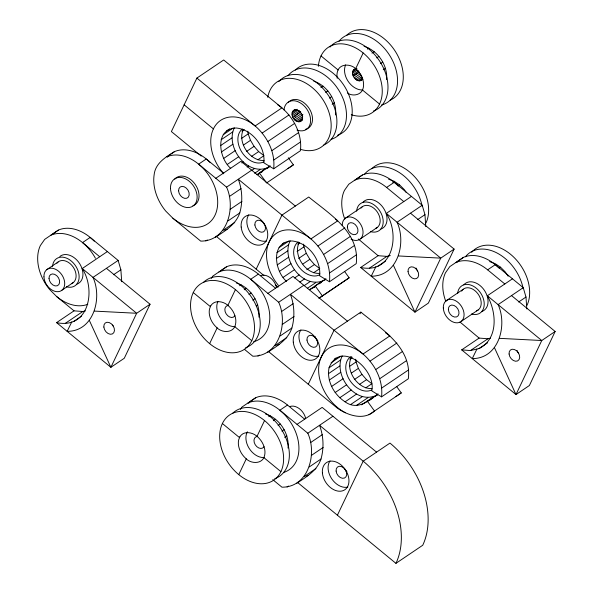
<?xml version="1.0" encoding="UTF-8"?>
<svg xmlns="http://www.w3.org/2000/svg" width="593" height="593" viewBox="0 0 593 593"><rect width="100%" height="100%" fill="white"/><g stroke="black" fill="none" stroke-linecap="round" stroke-linejoin="round"><path stroke-width="0.89" d="M258.904 317.114C260.364 302.445 250.424 287.279 236.31 282.95M230.729 168.368C218.639 158.109 214.399 128.614 236.259 127.992C252.64 129.711 265.368 146.738 263.915 162.83L273.669 168.79C275.486 152.475 267.317 136.457 255.138 125.961L196.898 78.076L171.384 131.564L201.22 156.092M288.035 448.078C289.495 433.416 279.555 418.25 265.442 413.921M196.898 78.076L223.687 59.982L281.927 107.867C294.098 118.363 302.267 134.381 300.451 150.696L273.669 168.79M286.508 281.334C274.418 271.068 270.178 241.581 292.038 240.958C308.419 242.678 321.147 259.704 319.694 275.797L329.449 281.757C331.265 265.442 323.089 249.423 310.917 238.927L238.312 179.227L226.578 187.151C236.066 207.787 227.312 241.321 200.716 241.114L172.845 218.194L165.706 211.041A39.368 27.967 56 0 1 154.121 174.92C155.233 163.283 165.529 157.189 174.475 151.652A39.368 27.967 56 0 1 210.307 162.69M335.579 114.998C337.009 100.632 327.492 85.703 313.779 81.137M256.176 269.148L281.949 215.103L308.731 197.009C329.389 213.977 360.062 232.286 356.23 263.655L329.449 281.757M386.68 79.632C387.815 65.245 377.874 50.568 364.065 46.321M378.052 393.863C368.564 401.261 357.164 410.652 345.082 401.824C334.067 394.664 326.469 381.084 329.041 367.801C340.204 339.07 376.503 369.676 371.796 390.898L381.551 396.858C383.367 380.543 375.199 364.525 363.02 354.028L290.414 294.328L278.688 302.252C288.168 322.896 279.422 356.423 252.818 356.215L244.346 349.247M308.278 384.249L334.052 330.212L360.84 312.118C381.492 329.078 412.165 347.394 408.332 378.764L381.551 396.858M293.35 110.557C299.235 106.896 306.448 118.237 300.162 121.632C294.039 123.166 288.487 112.677 294.817 109.564M362.582 79.165C357.112 85.459 347.832 72.087 355.377 68.647M269.652 166.707C248.497 178.204 224.717 147.509 234.354 127.806M325.431 279.674C304.276 291.17 280.496 260.475 290.133 240.765M375.243 396.332L377.541 394.775C356.378 406.272 332.599 375.577 342.235 355.874M85.37 310.925L82.812 311.518L74.029 310.843L56.58 322.622L67.142 331.346C93.738 331.554 102.493 298.027 93.005 277.383L118.14 260.416L90.173 237.422L82.523 242.596L99.713 256.725M215.437 237.244C225.132 230.936 235.858 224.525 239.772 212.939C242.871 201.857 242.337 190.005 238.312 179.227L251.691 170.169M267.539 352.353C277.235 346.045 287.961 339.626 291.875 328.04C294.973 316.959 294.439 305.106 290.414 294.328L303.794 285.277M272.765 479.633L281.949 487.187C308.545 487.394 317.299 453.86 307.811 433.224L279.852 410.23L287.501 405.056L304.691 419.192M296.67 483.317C306.359 477.009 317.092 470.597 321.006 459.012C324.097 447.93 323.57 436.07 319.545 425.3L332.925 416.242L376.577 452.133M390.298 255.59L386.888 256.376L378.104 255.702L360.655 267.48L371.218 276.205C397.814 276.412 406.568 242.885 397.08 222.242L422.216 205.274L394.249 182.281L386.599 187.455A39.368 27.967 56 0 0 354.807 180.124L348.773 184.23L344.444 190.405A39.368 27.967 56 0 0 344.8 219.121M490.47 338.173L487.913 338.766L479.129 338.084L461.68 349.863L472.25 358.595C498.846 358.802 507.593 325.275 498.113 304.632L487.342 295.774L512.463 278.806M106.414 268.34L150.051 304.224L124.278 358.261L110.891 367.312L67.142 331.346L71.82 321.814M209.64 343.636L217.194 327.81M227.86 305.432L235.414 289.599A39.368 27.967 56 0 0 190.738 309.287A39.368 27.967 56 0 0 241.433 350.967A39.368 27.967 56 0 0 235.414 289.599M355.622 68.803L363.168 52.97M238.771 474.608L246.317 458.774M256.991 436.404L264.545 420.57A39.368 27.967 56 0 0 219.862 440.258A39.368 27.967 56 0 0 270.556 481.939A39.368 27.967 56 0 0 264.545 420.57M360.04 313.786L360.84 312.118M410.482 213.198L454.127 249.082L428.354 303.119L414.959 312.17L371.218 276.205L375.895 266.672M337.402 515.221L363.183 461.176L389.964 443.082A78.736 55.927 56 0 1 422.727 545.256L395.931 563.35L297.345 482.279M511.514 295.588L555.152 331.472L529.386 385.509L515.992 394.56L472.25 358.595L476.92 349.062M167.456 157.175L168.449 155.766L174.475 151.652M211.16 278.51L212.894 276.041L226.585 266.761A39.368 27.967 56 0 1 258.37 274.092L275.56 288.22M240.291 409.474L242.026 407.006L255.709 397.725A39.368 27.967 56 0 1 287.501 405.056M248.689 403.247L249.683 401.839L255.709 397.725M456.588 262.684L457.455 261.454L463.489 257.34A39.368 27.967 56 0 1 498.661 267.717M270.171 165.795L259.452 173.03L258.177 174.468L259.704 173.43M320.983 281.971L309.509 289.725L313.956 287.427L315.231 285.996L325.95 278.754M300.592 111.684L292.801 117.325M94.213 241.129A39.368 27.967 56 0 0 58.388 230.091L44.697 239.372L40.368 245.546A39.368 27.967 56 0 0 49.612 289.48L56.75 296.633L74.029 310.843M52.354 234.205L58.388 230.091M287.879 168.612L293.387 164.854L288.28 157.768M220.552 270.868L226.585 266.761M356.43 179.064L362.456 174.95A39.368 27.967 56 0 1 398.288 185.987M318.938 298.257L349.166 277.813L344.57 271.438M349.166 277.813L319.167 298.116M463.489 257.34L449.805 266.62L445.469 272.795A39.368 27.967 56 0 0 445.832 301.511M268.214 351.308L337.247 408.066C347.817 415.448 363.679 420.874 374.487 411.016L367.334 401.098M395.761 396.68L401.268 392.922L396.673 386.547M353.398 76.393L359.373 72.353M229.328 196.528L241.047 188.596M230.203 209.314L241.929 201.383M228.053 220.863L239.772 212.939M205.83 240.966L207.298 239.972M223.012 230.388L234.732 222.464M281.43 311.629L293.15 303.705M282.305 324.415L294.032 316.492M280.155 335.972L291.875 328.04M257.933 356.067L259.4 355.074M275.115 345.497L286.842 337.573M310.554 442.6L322.281 434.669M311.436 455.387L323.155 447.456M309.279 466.936L321.006 459.012M287.064 487.038L288.532 486.045M304.246 476.461L315.965 468.537M226.593 130.949L229.654 128.881M223.22 134.73L233.168 128.006M221.159 139.733L232.634 131.98M220.537 145.626L232.019 137.865M241.966 131.142L244.264 129.593M367.363 49.093L368.839 48.1M46.654 269.741L58.047 262.039M221.404 151.993L232.886 144.24M241.307 138.554L248.193 133.899L247.822 131.164M320.895 87.645L323.096 86.148M371.974 53.125L374.183 51.635M292.557 111.506L295.492 109.527M353.117 70.589L356.045 68.61M223.709 158.413L235.184 150.659M243.604 144.974L250.491 140.319L248.193 133.899M262.202 133.04L288.991 114.946M292.082 112.752L297.212 109.282M352.642 71.835L357.038 68.862M291.964 114.204L297.827 110.239M352.524 73.287L356.919 70.315M325.646 92.412L327.855 90.914M376.733 57.892L378.934 56.402M292.238 115.768L299.569 110.817M352.798 74.851L358.661 70.886M300.725 111.973L294.714 116.035L295.611 117.488M293.698 118.785L301.6 113.441M354.251 77.868L360.248 73.821M227.282 164.446L238.757 156.693M246.414 151.519L254.063 146.352L258.667 151.578L263.981 155.655L257.859 159.791M294.84 120.038L302.897 114.59M355.392 79.121L361.263 75.155M329.493 98.075L331.702 96.585M380.58 63.562L382.781 62.072M296.144 121.002L302.741 116.547M356.704 80.085L361.834 76.616M267.917 141.46L294.699 123.359M297.53 121.617L302.66 118.148M358.09 80.7L362.486 77.727M298.902 121.824L302.563 119.349M359.462 80.907L362.39 78.928M56.58 322.622C89.061 329.471 96.162 290.081 82.242 268.533L107.363 251.558M215.808 178.285L240.928 161.311L295.344 206.06M300.162 121.632L302.363 120.142M360.722 80.715L362.916 79.225M241.833 162.956L243.36 161.926M251.78 156.233L258.667 151.578M332.169 104.264L334.378 102.774M383.256 69.752L385.457 68.254M62.006 290.17L73.399 282.476M247.148 167.033L248.682 165.996M271.89 150.637L298.672 132.543M251.291 170.71L254.353 168.642M273.847 159.962L300.636 141.868M254.634 173.282L259.986 169.665M256.791 174.698L265.204 169.005M261.239 172.4L262.766 171.362M266.598 168.775L268.888 167.226M113.552 274.744L120.883 269.793L118.14 260.416M293.387 164.854L266.605 182.948L259.452 173.03M65.334 323.318L82.812 311.518M73.858 321.347L81.456 316.217M150.051 304.224L136.657 313.274L110.891 367.312L89.439 320.628M354.807 180.124L362.456 174.95M282.372 243.908L283.899 242.878M278.999 247.689L288.947 240.966M276.931 252.692L288.413 244.939M276.316 258.585L287.798 250.832M297.745 244.108L299.272 243.071M239.609 285.722L241.084 284.729M392.707 182.281L394.175 181.288L399.519 184.823L404.278 189.59L406.198 192.429M258.37 274.092L250.72 279.259L278.688 302.252M344.985 218.476L362.115 206.898M277.183 264.96L288.665 257.199M297.086 251.514L303.972 246.858L303.594 244.131M244.22 289.755L246.421 288.265M398.051 185.817L399.519 184.823M279.488 271.379L290.963 263.618M298.62 258.452L306.27 253.278L303.972 246.858M317.981 245.999L344.763 227.905M248.971 294.521L251.18 293.031M283.061 277.413L294.536 269.652M302.956 263.967L309.842 259.311L314.446 264.545L319.76 268.622L313.638 272.758M252.818 300.191L255.027 298.702M323.696 254.419L350.478 236.318M267.91 293.394L293.031 276.42L347.446 321.161M360.655 267.48C393.129 274.329 400.238 234.939 386.317 213.391L411.438 196.416M294.551 277.991L299.139 274.885M306.789 269.711L314.446 264.545M256.235 305.884L257.703 304.884M360.344 238.905L377.467 227.334M299.865 282.06L304.454 278.962M327.67 263.603L354.451 245.502M304.009 285.737L310.132 281.601M329.626 272.928L356.415 254.827M307.344 288.317L315.765 282.624M313.956 287.427L315.483 286.397M319.308 283.81L321.606 282.261M417.628 219.603L424.959 214.651L422.216 205.274M369.409 268.177L386.888 256.376M377.934 266.205L385.532 261.076M454.127 249.082L440.732 258.133L414.959 312.17L393.515 265.486M334.474 359.017L336.001 357.979M331.102 362.797L341.049 356.074M329.041 367.801L340.515 360.047M328.418 373.686L339.9 365.933M349.848 359.21L352.146 357.661M268.74 416.686L270.208 415.693M455.839 262.506A39.368 27.967 56 0 1 487.624 269.837L495.281 264.671L523.241 287.664L525.991 297.041L526.806 308.953M446.018 300.866L463.148 289.288M329.285 380.061L340.767 372.308M349.952 366.103L356.074 361.967L355.704 359.232M273.343 420.726L275.552 419.236M499.076 268.206L500.551 267.213L505.303 271.979L508.194 276.234M331.591 386.48L343.065 378.727M351.486 373.041L358.372 368.386L356.074 361.967M370.084 361.107L396.873 343.013M278.102 425.492L280.311 424.002M335.164 392.514L346.638 384.761M354.295 379.587L361.945 374.42L366.548 379.646L371.863 383.723L365.74 387.859M281.949 431.163L284.158 429.666M375.799 369.521L402.58 351.427M297.034 424.358L322.155 407.384L332.925 416.242M339.767 397.747L351.241 389.986M359.662 384.301L366.548 379.646M284.625 437.345L286.834 435.855M461.369 321.295L478.499 309.724M345.082 401.824L356.563 394.063M379.772 378.705L406.553 360.611M307.811 433.224L319.545 425.3L363.183 461.176A78.743 55.942 56 0 1 395.939 563.357M523.241 287.664L498.113 304.632L541.765 340.523L555.152 331.472M350.752 404.463L362.234 396.702M381.729 388.03L408.518 369.936M356.393 405.486L367.868 397.733M361.611 404.834L373.093 397.073M369.884 399.949L372.945 397.881M518.653 301.993L525.991 297.041M368.979 414.774L401.268 392.922M461.68 349.863L470.434 350.567L487.913 338.766M470.434 350.567L478.959 348.588L487.528 342.865M478.959 348.588C498.594 338.907 496.623 312.192 487.342 295.774M353.102 75.741L359.21 71.99M353.91 69.64L356.237 68.847M224.754 230.247L227.156 229.321M276.857 345.356L279.259 344.422M305.988 476.32L308.39 475.393M362.642 89.84L361.878 89.958A16.404 11.652 56 0 1 347.943 81.026A16.404 11.652 56 0 1 345.645 64.874M234.887 326.469L234.124 326.587A16.404 11.652 56 0 1 220.188 317.655A16.404 11.652 56 0 1 217.883 301.503M264.018 457.433L263.248 457.551A16.404 11.652 56 0 1 249.03 448.167A16.404 11.652 56 0 1 247.392 431.756M398.548 255.961L440.732 258.133L386.317 213.391M94.48 311.103L136.657 313.274L82.242 268.533M499.58 338.344L541.765 340.523L515.992 394.56L494.547 347.876M388.615 179.219L394.175 181.288M489.64 261.602L495.207 263.677L500.551 267.213M347.424 93.005C352.976 96.926 362.078 94.939 363.294 87.601A16.404 11.652 56 0 0 356.415 69.388C351.13 63.399 338.974 63.103 337.269 72.383A16.404 11.652 56 0 0 337.232 78.335M479.129 338.084L459.968 322.006M378.104 255.702L358.305 239.001M321.013 55.927L338.166 70.026M362.405 89.958L379.55 104.057M487.624 269.837L504.813 283.973M386.599 187.455L403.789 201.583M184.141 104.82L213.413 128.889M223.457 173.119L206.268 158.983L198.618 164.157L226.578 187.151M216.111 236.207L263.944 275.537M275.248 284.833L278.08 287.153M193.259 292.557L210.411 306.655M234.643 326.587L251.795 340.686M222.39 423.521L239.535 437.627M263.774 457.551L280.926 471.65M315.231 285.996L322.384 295.914M250.491 140.319L254.063 146.352M306.27 253.278L309.842 259.311M358.372 368.386L361.945 374.42M424.959 214.651L425.774 226.57M120.883 269.793L121.706 281.712M290.059 406.479A12.794 9.088 56 0 1 305.565 417.924M232.463 413.469A39.368 27.967 56 0 1 281.134 428.909A39.368 27.967 56 0 1 274.774 478.662M264.018 446.722A6.56 4.662 56 0 1 255.212 444.706A6.56 4.662 56 0 1 257.673 436.404M248.059 402.899A39.368 27.967 56 0 1 293.557 427.383A39.368 27.967 56 0 1 283.55 472.458M346.905 471.62A6.56 4.662 56 0 1 344.755 469.011M347.802 487.098A16.404 11.652 56 0 1 331.769 478.855A16.404 11.652 56 0 1 330.012 460.88M278.347 285.337A38.968 27.678 56 0 1 271.105 238.564A38.968 27.678 56 0 1 310.917 238.927L337.706 220.826A38.968 27.678 56 0 0 335.608 219.202M319.797 273.336A19.68 13.98 56 0 1 301.741 262.944A19.68 13.98 56 0 1 299.309 242.404M319.553 274.87A19.68 13.98 56 0 1 297.768 265.308A19.68 13.98 56 0 1 298.175 241.922M174.802 179.16A16.404 11.652 56 0 1 195.334 184.579A16.404 11.652 56 0 1 192.91 205.756M166.826 156.826A39.368 27.967 56 0 1 217.52 198.507A39.368 27.967 56 0 1 172.845 218.194M266.576 241.025A16.404 11.652 56 0 1 250.535 232.782A16.404 11.652 56 0 1 248.778 214.807M264.485 224.362A6.56 4.662 56 0 1 263.522 222.938M345.445 412.772A38.968 27.678 56 0 1 319.879 360.648A38.968 27.678 56 0 1 363.02 354.028L389.809 335.934A38.968 27.678 56 0 0 385.554 332.814M371.9 388.445A19.68 13.98 56 0 1 353.561 377.615A19.68 13.98 56 0 1 351.819 356.86M371.655 389.979A19.68 13.98 56 0 1 349.529 379.868A19.68 13.98 56 0 1 351.034 356.504M260.927 275.515A12.794 9.088 56 0 1 276.434 286.953M203.332 282.505A39.368 27.967 56 0 1 252.003 297.938A39.368 27.967 56 0 1 245.643 347.691M234.887 315.75A6.56 4.662 56 0 1 226.081 313.741A6.56 4.662 56 0 1 228.55 305.432M218.928 271.928A39.368 27.967 56 0 1 264.678 296.93A39.368 27.967 56 0 1 253.619 341.716M317.774 340.656A6.56 4.662 56 0 1 314.957 336.498M318.678 356.134A16.404 11.652 56 0 1 302.645 347.883A16.404 11.652 56 0 1 300.881 329.908M288.265 102.5A16.404 11.652 56 0 1 309.101 108.349A16.404 11.652 56 0 1 305.64 129.304M284.01 109.957A16.404 11.652 56 0 1 298.123 101.774A16.404 11.652 56 0 1 310.599 121.024A16.404 11.652 56 0 1 297.026 130.045M287.924 75.771A39.368 27.967 56 0 1 337.617 88.409A39.368 27.967 56 0 1 331.094 139.37M295.314 70.048A39.368 27.967 56 0 1 343.984 85.481A39.368 27.967 56 0 1 337.625 135.234M267.747 97.326A39.368 27.967 56 0 1 302.749 81.523A39.368 27.967 56 0 1 331.153 127.021A39.368 27.967 56 0 1 300.177 149.251M278.888 81.589A39.368 27.967 56 0 1 327.395 93.939A39.368 27.967 56 0 1 323.845 144.974M329.975 47.077A39.368 27.967 56 0 1 379.127 60.36A39.368 27.967 56 0 1 373.405 111.061M318.397 66.32A39.368 27.967 56 0 1 351.553 46.032A39.368 27.967 56 0 1 382.263 91.285A39.368 27.967 56 0 1 351.256 114.738M346.394 35.536A39.368 27.967 56 0 1 394.434 50.02A39.368 27.967 56 0 1 390.231 100.121M339.011 41.251A39.368 27.967 56 0 1 389.015 54.378A39.368 27.967 56 0 1 381.373 105.087M56.943 263.21A12.794 9.088 56 0 1 73.058 266.887A12.794 9.088 56 0 1 71.323 283.632M59.797 256.517A16.404 11.652 56 0 1 79.825 263.922A16.404 11.652 56 0 1 76.816 284.195M52.532 266.353A16.404 11.652 56 0 1 66.364 258.059A16.404 11.652 56 0 1 79.136 276.812A16.404 11.652 56 0 1 66.416 286.738M87.786 304.276A39.368 27.967 56 0 1 56.75 296.633M50.731 235.265A39.368 27.967 56 0 1 95.429 258.244M113.456 326.402A6.56 4.662 56 0 1 112.492 324.986M518.69 353.369A6.56 4.662 56 0 1 517.059 350.411M457.633 293.602A16.404 11.652 56 0 1 471.465 285.307A16.404 11.652 56 0 1 484.236 304.061A16.404 11.652 56 0 1 471.517 313.986M463.808 284.848A16.404 11.652 56 0 1 484.348 290.266A16.404 11.652 56 0 1 481.916 311.444M471.643 252.307A39.368 27.967 56 0 1 513.494 256.917A39.368 27.967 56 0 1 526.962 305.41M461.599 291.141A12.794 9.088 56 0 1 477.832 293.683A12.794 9.088 56 0 1 476.424 310.88M465.379 256.828A39.368 27.967 56 0 1 497.712 253.367A39.368 27.967 56 0 1 523.108 288.302M417.657 270.986A6.56 4.662 56 0 1 416.027 268.021M356.608 211.212A16.404 11.652 56 0 1 370.44 202.917A16.404 11.652 56 0 1 383.211 221.671A16.404 11.652 56 0 1 370.492 231.596M362.783 202.458A16.404 11.652 56 0 1 383.315 207.876A16.404 11.652 56 0 1 380.891 229.054M371.729 168.723A39.368 27.967 56 0 1 413.262 175.313A39.368 27.967 56 0 1 425.937 223.027M342.28 225.585A12.794 9.088 56 0 1 352.872 217.579A12.794 9.088 56 0 1 363.02 233.257A12.794 9.088 56 0 1 351.1 239.209M361.018 208.069A12.794 9.088 56 0 1 377.126 211.745A12.794 9.088 56 0 1 375.399 228.49M364.347 174.438A39.368 27.967 56 0 1 396.68 170.977A39.368 27.967 56 0 1 422.083 205.912M277.672 104.746A38.968 27.678 56 0 1 281.927 107.867L255.138 125.961A38.968 27.678 56 0 0 214.948 126.161A38.968 27.678 56 0 0 223.754 173.764M264.018 160.377A19.68 13.98 56 0 1 245.962 149.977A19.68 13.98 56 0 1 243.53 129.437M263.774 161.911A19.68 13.98 56 0 1 241.988 152.349A19.68 13.98 56 0 1 242.396 128.963M210.693 305.899L209.514 309.012A16.404 11.652 56 0 0 216.393 327.225C221.678 333.214 233.835 333.511 235.54 324.23A16.404 11.652 56 0 0 228.653 306.018C223.991 301.326 214.644 299.272 210.693 305.899M239.824 436.871L238.638 439.976A16.404 11.652 56 0 0 245.524 458.189C250.802 464.178 262.966 464.482 264.671 455.194A16.404 11.652 56 0 0 257.785 436.989C253.115 432.29 243.775 430.236 239.824 436.871M336.098 471.064A6.56 4.662 56 0 0 344.548 478.017A6.56 4.662 56 0 0 343.547 467.788A6.56 4.662 56 0 0 336.098 471.064M322.414 473.11A16.404 11.652 56 0 0 343.532 490.478A16.404 11.652 56 0 0 341.027 464.912A16.404 11.652 56 0 0 322.414 473.11M170.502 188.485A16.404 11.652 56 0 0 190.998 207.053A16.404 11.652 56 0 0 189.945 181.866A16.404 11.652 56 0 0 170.502 188.485M178.582 190.813A6.56 4.662 56 0 0 186.78 198.24A6.56 4.662 56 0 0 186.358 188.166A6.56 4.662 56 0 0 178.582 190.813M254.871 224.992A6.56 4.662 56 0 0 263.314 231.945A6.56 4.662 56 0 0 262.314 221.715A6.56 4.662 56 0 0 254.871 224.992M241.181 227.037A16.404 11.652 56 0 0 262.306 244.405A16.404 11.652 56 0 0 259.801 218.839A16.404 11.652 56 0 0 241.181 227.037M306.974 340.1A6.56 4.662 56 0 0 315.424 347.046A6.56 4.662 56 0 0 314.416 336.817A6.56 4.662 56 0 0 306.974 340.1M293.283 342.146A16.404 11.652 56 0 0 314.409 359.514A16.404 11.652 56 0 0 311.903 333.941A16.404 11.652 56 0 0 293.283 342.146M43.949 276.849A12.794 9.088 56 0 0 59.93 291.326A12.794 9.088 56 0 0 59.115 271.683A12.794 9.088 56 0 0 43.949 276.849M49.004 278.362A6.56 4.662 56 0 0 57.202 285.789A6.56 4.662 56 0 0 56.78 275.715A6.56 4.662 56 0 0 49.004 278.362M103.842 327.039A6.56 4.662 55.9 0 0 112.292 333.985A6.56 4.662 55.9 0 0 111.284 323.756A6.56 4.662 55.9 0 0 103.842 327.039M509.076 354.006A6.56 4.662 55.9 0 0 517.526 360.959A6.56 4.662 55.9 0 0 516.518 350.73A6.56 4.662 55.9 0 0 509.076 354.006M448.367 309.487A6.56 4.662 56 0 0 456.566 316.914A6.56 4.662 56 0 0 456.143 306.84A6.56 4.662 56 0 0 448.367 309.487M443.312 307.975A12.794 9.088 56 0 0 459.293 322.451A12.794 9.088 56 0 0 458.478 302.808A12.794 9.088 56 0 0 443.312 307.975M408.043 271.624A6.56 4.662 55.9 0 0 416.494 278.569A6.56 4.662 55.9 0 0 415.493 268.34A6.56 4.662 55.9 0 0 408.043 271.624M347.342 227.097A6.56 4.662 56 0 0 355.541 234.524A6.56 4.662 56 0 0 355.118 224.451A6.56 4.662 56 0 0 347.342 227.097"/></g></svg>
